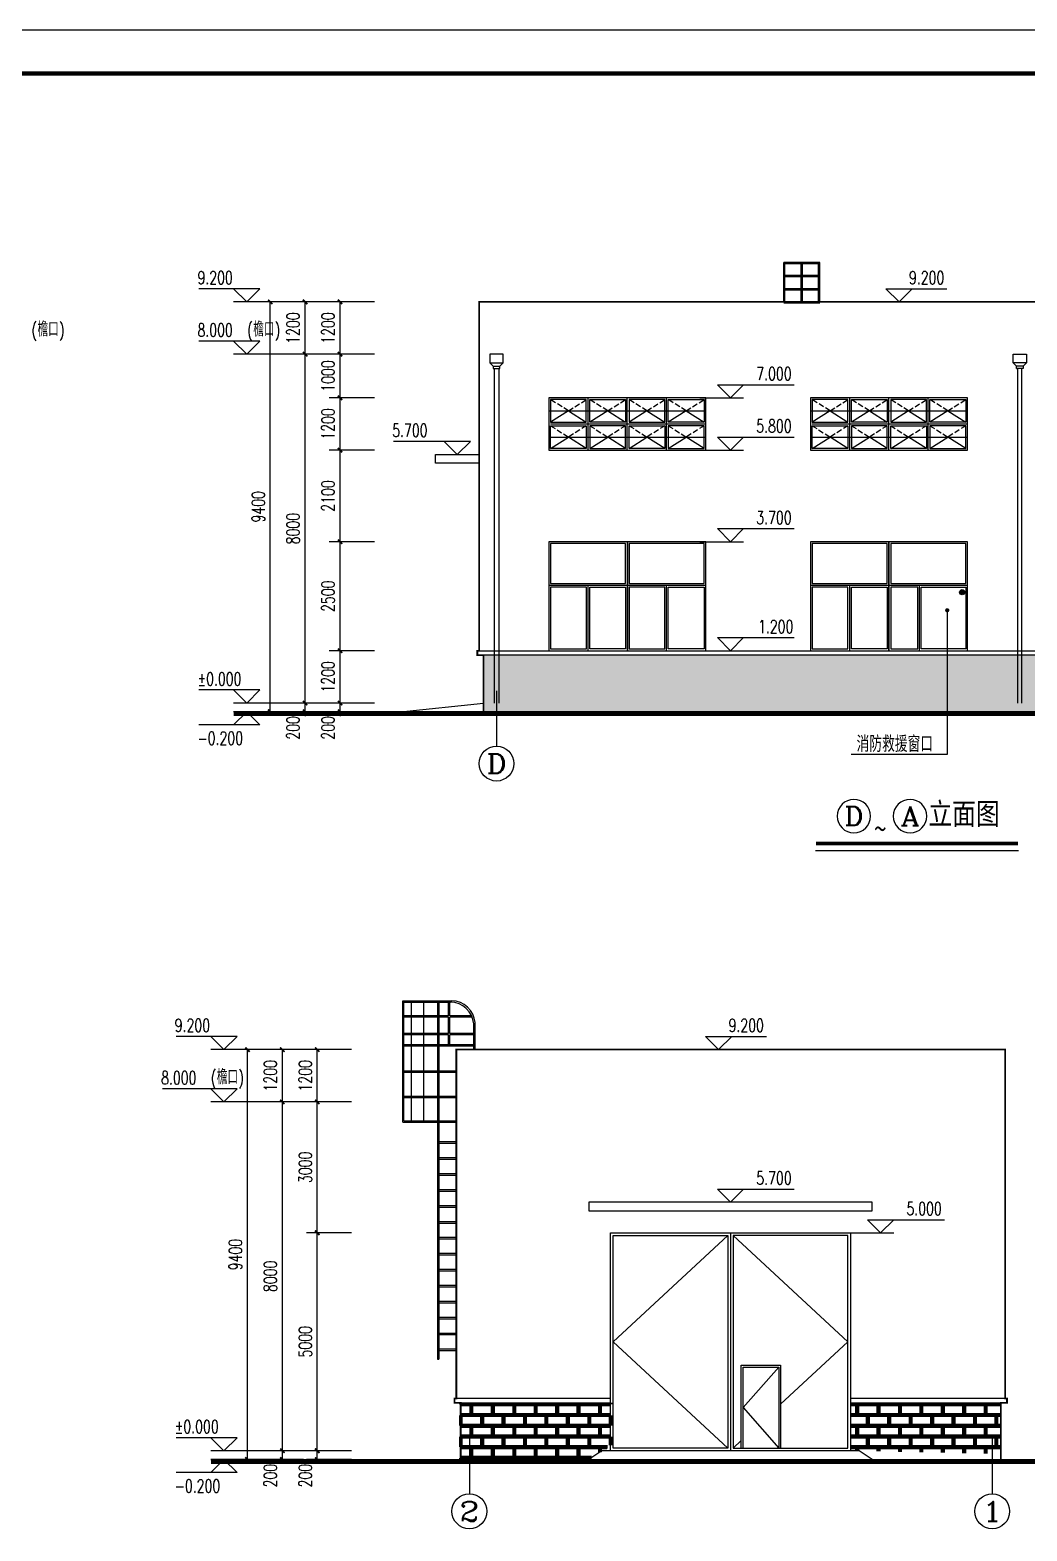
# Model space of a CAD drawing. Extents: x 4796190 to 4921527, y -485691 to -238224.
# Drawn here: x 4862067 to 4884929, y -460715 to -426291 of the extents above; entities that cross this region are included whole.
import ezdxf
from ezdxf.enums import TextEntityAlignment as Align

# ---------------------------------------------------------------- set-up
doc = ezdxf.new("R2010")
doc.units = 0
doc.header["$LTSCALE"] = 1000
doc.header["$MEASUREMENT"] = 0
doc.linetypes.add('DASH', pattern=[0.35, 0.25, -0.1])
doc.layers.get('0').update_dxf_attribs({"linetype": 'CONTINUOUS'})
doc.layers.get('Defpoints').update_dxf_attribs({"linetype": 'CONTINUOUS'})
doc.layers.add('_0', color=7, linetype='CONTINUOUS', lineweight=25)
for name, color, linetype in [('AXIS', 3, 'CONTINUOUS'), ('AXIS_TEXT', 7, 'CONTINUOUS'), ('DIM_ELEV', 3, 'CONTINUOUS'), ('DIM_LEAD', 3, 'CONTINUOUS'), ('E_STRM', 7, 'CONTINUOUS'), ('PUB_DIM', 3, 'CONTINUOUS'), ('PUB_HATCH', 8, 'CONTINUOUS'), ('PUB_TEXT', 7, 'CONTINUOUS'), ('PUB_TITLE', 4, 'CONTINUOUS'), ('WINDOW', 4, 'CONTINUOUS'), ('图名', 15, 'CONTINUOUS'), ('填充', 251, 'CONTINUOUS')]:
    doc.layers.add(name, color=color, linetype=linetype)
doc.styles.add('_HZTXT', font='txt.shx', dxfattribs={"width": 0.8, "bigfont": 'HZTXT.shx'})
doc.styles.add('_TCH_AXIS', font='COMPLEX', dxfattribs={"bigfont": 'GBCBIG'})
doc.styles.add('_TCH_DIM', font='SIMPLEX', dxfattribs={"bigfont": 'GBCBIG'})
doc.styles.add('_TCH_DIM_T3', font='SIMPLEX', dxfattribs={"width": 0.705882, "bigfont": 'GBCBIG'})
doc.styles.add('COMPLEX', font='COMPLEX')
doc.styles.add('宋体', font='', dxfattribs={"width": 0.7})
doc.styles.get('宋体').set_extended_font_data('SimSun')
doc.dimstyles.new('_TCH_ARCH&&100', dxfattribs={"dimtxt": 297.5, "dimasz": 100, "dimexe": 250, "dimexo": 300, "dimgap": 126.25, "dimtad": 1, "dimdec": 0, "dimzin": 0, "dimdsep": 46, "dimtxsty": '_TCH_DIM_T3', "dimblk": 'ARCHTICK', "dimcen": 0.09, "dimclrt": 7, "dimazin": 2, "dimtfac": 1, "dimtdec": 0, "dimtix": 1, "dimtmove": 2, "dimatfit": 3, "dimfxl": 0, "dimtolj": 1, "dimtzin": 0, "dimarcsym": 0})

# ---------------------------------------------------------------- blocks, each defined once
blk = doc.blocks.new('_ArchTick')
at = {"color": 0, "linetype": 'ByBlock', "const_width": 0.4}
blk.add_lwpolyline([(-0.5, -0.5), (0.5, 0.5)], dxfattribs=at)
blk = doc.blocks.new('*D146')
at = {"layer": 'Defpoints', "color": 0}
for p in [(4869175, -432526), (4870263, -432526), (4870263, -433726)]:
    blk.add_point(p, dxfattribs=at)
at = {"layer": 'PUB_DIM', "color": 0, "lineweight": -2}
for p, q in [((4869963, -432526), (4868925, -432526)), ((4869175, -433726), (4869175, -432526)), ((4869963, -433726), (4868925, -433726))]:
    blk.add_line(p, q, dxfattribs=at)
at = {"layer": 'PUB_DIM', "color": 0, "lineweight": -2, "xscale": 100, "yscale": 100, "zscale": 100}
for p, rotation in [((4869175, -432526), 90), ((4869175, -433726), 270)]:
    blk.add_blockref('_ArchTick', p, dxfattribs=dict(at, rotation=rotation))
at = {"layer": 'PUB_DIM', "color": 7, "insert": (4868900, -433126), "char_height": 297.5, "attachment_point": 5, "rotation": 90, "style": '_TCH_DIM_T3'}
blk.add_mtext('\\A1;1200', dxfattribs=at)
blk = doc.blocks.new('*D147')
at = {"layer": 'Defpoints', "color": 0}
for p in [(4869175, -433726), (4870263, -433726), (4870263, -434726)]:
    blk.add_point(p, dxfattribs=at)
at = {"layer": 'PUB_DIM', "color": 0, "lineweight": -2}
for p, q in [((4869963, -433726), (4868925, -433726)), ((4869175, -434726), (4869175, -433726)), ((4869963, -434726), (4868925, -434726))]:
    blk.add_line(p, q, dxfattribs=at)
at = {"layer": 'PUB_DIM', "color": 0, "lineweight": -2, "xscale": 100, "yscale": 100, "zscale": 100}
for p, rotation in [((4869175, -433726), 90), ((4869175, -434726), 270)]:
    blk.add_blockref('_ArchTick', p, dxfattribs=dict(at, rotation=rotation))
at = {"layer": 'PUB_DIM', "color": 7, "insert": (4868900, -434226), "char_height": 297.5, "attachment_point": 5, "rotation": 90, "style": '_TCH_DIM_T3'}
blk.add_mtext('\\A1;1000', dxfattribs=at)
blk = doc.blocks.new('*D148')
at = {"layer": 'Defpoints', "color": 0}
for p in [(4869175, -434726), (4870263, -434726), (4870263, -435927)]:
    blk.add_point(p, dxfattribs=at)
at = {"layer": 'PUB_DIM', "color": 0, "lineweight": -2}
for p, q in [((4869963, -434726), (4868925, -434726)), ((4869175, -435927), (4869175, -434726)), ((4869963, -435927), (4868925, -435927))]:
    blk.add_line(p, q, dxfattribs=at)
at = {"layer": 'PUB_DIM', "color": 0, "lineweight": -2, "xscale": 100, "yscale": 100, "zscale": 100}
for p, rotation in [((4869175, -434726), 90), ((4869175, -435927), 270)]:
    blk.add_blockref('_ArchTick', p, dxfattribs=dict(at, rotation=rotation))
at = {"layer": 'PUB_DIM', "color": 7, "insert": (4868900, -435326), "char_height": 297.5, "attachment_point": 5, "rotation": 90, "style": '_TCH_DIM_T3'}
blk.add_mtext('\\A1;1200', dxfattribs=at)
blk = doc.blocks.new('*D149')
at = {"layer": 'Defpoints', "color": 0}
for p in [(4869175, -435927), (4870263, -435927), (4870263, -438027)]:
    blk.add_point(p, dxfattribs=at)
at = {"layer": 'PUB_DIM', "color": 0, "lineweight": -2}
for p, q in [((4869963, -435927), (4868925, -435927)), ((4869175, -438027), (4869175, -435927)), ((4869963, -438027), (4868925, -438027))]:
    blk.add_line(p, q, dxfattribs=at)
at = {"layer": 'PUB_DIM', "color": 0, "lineweight": -2, "xscale": 100, "yscale": 100, "zscale": 100}
for p, rotation in [((4869175, -435927), 90), ((4869175, -438027), 270)]:
    blk.add_blockref('_ArchTick', p, dxfattribs=dict(at, rotation=rotation))
at = {"layer": 'PUB_DIM', "color": 7, "insert": (4868900, -436977), "char_height": 297.5, "attachment_point": 5, "rotation": 90, "style": '_TCH_DIM_T3'}
blk.add_mtext('\\A1;2100', dxfattribs=at)
blk = doc.blocks.new('*D150')
at = {"layer": 'Defpoints', "color": 0}
for p in [(4869175, -438027), (4870263, -438027), (4870263, -440526)]:
    blk.add_point(p, dxfattribs=at)
at = {"layer": 'PUB_DIM', "color": 0, "lineweight": -2}
for p, q in [((4869963, -438027), (4868925, -438027)), ((4869175, -440526), (4869175, -438027)), ((4869963, -440526), (4868925, -440526))]:
    blk.add_line(p, q, dxfattribs=at)
at = {"layer": 'PUB_DIM', "color": 0, "lineweight": -2, "xscale": 100, "yscale": 100, "zscale": 100}
for p, rotation in [((4869175, -438027), 90), ((4869175, -440526), 270)]:
    blk.add_blockref('_ArchTick', p, dxfattribs=dict(at, rotation=rotation))
at = {"layer": 'PUB_DIM', "color": 7, "insert": (4868900, -439276), "char_height": 297.5, "attachment_point": 5, "rotation": 90, "style": '_TCH_DIM_T3'}
blk.add_mtext('\\A1;2500', dxfattribs=at)
blk = doc.blocks.new('*D151')
at = {"layer": 'Defpoints', "color": 0}
for p in [(4869175, -440526), (4870263, -440526), (4870263, -441726)]:
    blk.add_point(p, dxfattribs=at)
at = {"layer": 'PUB_DIM', "color": 0, "lineweight": -2}
for p, q in [((4869963, -440526), (4868925, -440526)), ((4869175, -441726), (4869175, -440526)), ((4869963, -441726), (4868925, -441726))]:
    blk.add_line(p, q, dxfattribs=at)
at = {"layer": 'PUB_DIM', "color": 0, "lineweight": -2, "xscale": 100, "yscale": 100, "zscale": 100}
for p, rotation in [((4869175, -440526), 90), ((4869175, -441726), 270)]:
    blk.add_blockref('_ArchTick', p, dxfattribs=dict(at, rotation=rotation))
at = {"layer": 'PUB_DIM', "color": 7, "insert": (4868900, -441126), "char_height": 297.5, "attachment_point": 5, "rotation": 90, "style": '_TCH_DIM_T3'}
blk.add_mtext('\\A1;1200', dxfattribs=at)
blk = doc.blocks.new('*D152')
at = {"layer": 'Defpoints', "color": 0}
for p in [(4869175, -441726), (4870263, -441726), (4870263, -441926)]:
    blk.add_point(p, dxfattribs=at)
at = {"layer": 'PUB_DIM', "color": 0, "lineweight": -2}
for p, q in [((4869175, -441726), (4869175, -441626)), ((4869963, -441726), (4868925, -441726)), ((4869963, -441926), (4868925, -441926)), ((4869175, -441926), (4869175, -441726)), ((4869175, -441926), (4869175, -442026))]:
    blk.add_line(p, q, dxfattribs=at)
at = {"layer": 'PUB_DIM', "color": 0, "lineweight": -2, "xscale": 100, "yscale": 100, "zscale": 100}
for p, rotation in [((4869175, -441726), 270), ((4869175, -441926), 90)]:
    blk.add_blockref('_ArchTick', p, dxfattribs=dict(at, rotation=rotation))
at = {"layer": 'PUB_DIM', "color": 7, "insert": (4868900, -442296), "char_height": 297.5, "attachment_point": 5, "rotation": 90, "style": '_TCH_DIM_T3'}
blk.add_mtext('\\A1;200', dxfattribs=at)
blk = doc.blocks.new('*D153')
at = {"layer": 'Defpoints', "color": 0}
for p in [(4867575, -432526), (4869163, -432526), (4869163, -441926)]:
    blk.add_point(p, dxfattribs=at)
at = {"layer": 'PUB_DIM', "color": 0, "lineweight": -2}
for p, q in [((4868863, -432526), (4867325, -432526)), ((4867575, -441926), (4867575, -432526)), ((4868863, -441926), (4867325, -441926))]:
    blk.add_line(p, q, dxfattribs=at)
at = {"layer": 'PUB_DIM', "color": 0, "lineweight": -2, "xscale": 100, "yscale": 100, "zscale": 100}
for p, rotation in [((4867575, -432526), 90), ((4867575, -441926), 270)]:
    blk.add_blockref('_ArchTick', p, dxfattribs=dict(at, rotation=rotation))
at = {"layer": 'PUB_DIM', "color": 7, "insert": (4867300, -437226), "char_height": 297.5, "attachment_point": 5, "rotation": 90, "style": '_TCH_DIM_T3'}
blk.add_mtext('\\A1;9400', dxfattribs=at)
blk = doc.blocks.new('*D154')
at = {"layer": 'Defpoints', "color": 0}
for p in [(4868375, -432526), (4869163, -432526), (4869163, -433726)]:
    blk.add_point(p, dxfattribs=at)
at = {"layer": 'PUB_DIM', "color": 0, "lineweight": -2}
for p, q in [((4868863, -432526), (4868125, -432526)), ((4868375, -433726), (4868375, -432526)), ((4868863, -433726), (4868125, -433726))]:
    blk.add_line(p, q, dxfattribs=at)
at = {"layer": 'PUB_DIM', "color": 0, "lineweight": -2, "xscale": 100, "yscale": 100, "zscale": 100}
for p, rotation in [((4868375, -432526), 90), ((4868375, -433726), 270)]:
    blk.add_blockref('_ArchTick', p, dxfattribs=dict(at, rotation=rotation))
at = {"layer": 'PUB_DIM', "color": 7, "insert": (4868100, -433126), "char_height": 297.5, "attachment_point": 5, "rotation": 90, "style": '_TCH_DIM_T3'}
blk.add_mtext('\\A1;1200', dxfattribs=at)
blk = doc.blocks.new('*D155')
at = {"layer": 'Defpoints', "color": 0}
for p in [(4868375, -433726), (4869163, -433726), (4869163, -441726)]:
    blk.add_point(p, dxfattribs=at)
at = {"layer": 'PUB_DIM', "color": 0, "lineweight": -2}
for p, q in [((4868863, -433726), (4868125, -433726)), ((4868375, -441726), (4868375, -433726)), ((4868863, -441726), (4868125, -441726))]:
    blk.add_line(p, q, dxfattribs=at)
at = {"layer": 'PUB_DIM', "color": 0, "lineweight": -2, "xscale": 100, "yscale": 100, "zscale": 100}
for p, rotation in [((4868375, -433726), 90), ((4868375, -441726), 270)]:
    blk.add_blockref('_ArchTick', p, dxfattribs=dict(at, rotation=rotation))
at = {"layer": 'PUB_DIM', "color": 7, "insert": (4868100, -437726), "char_height": 297.5, "attachment_point": 5, "rotation": 90, "style": '_TCH_DIM_T3'}
blk.add_mtext('\\A1;8000', dxfattribs=at)
blk = doc.blocks.new('*D156')
at = {"layer": 'Defpoints', "color": 0}
for p in [(4868375, -441726), (4869163, -441726), (4869163, -441926)]:
    blk.add_point(p, dxfattribs=at)
at = {"layer": 'PUB_DIM', "color": 0, "lineweight": -2}
for p, q in [((4868375, -441726), (4868375, -441626)), ((4868863, -441726), (4868125, -441726)), ((4868863, -441926), (4868125, -441926)), ((4868375, -441926), (4868375, -441726)), ((4868375, -441926), (4868375, -442026))]:
    blk.add_line(p, q, dxfattribs=at)
at = {"layer": 'PUB_DIM', "color": 0, "lineweight": -2, "xscale": 100, "yscale": 100, "zscale": 100}
for p, rotation in [((4868375, -441726), 270), ((4868375, -441926), 90)]:
    blk.add_blockref('_ArchTick', p, dxfattribs=dict(at, rotation=rotation))
at = {"layer": 'PUB_DIM', "color": 7, "insert": (4868100, -442296), "char_height": 297.5, "attachment_point": 5, "rotation": 90, "style": '_TCH_DIM_T3'}
blk.add_mtext('\\A1;200', dxfattribs=at)
blk = doc.blocks.new('*D176')
at = {"layer": 'Defpoints', "color": 0}
for p in [(4868653, -449675), (4869741, -449675), (4869741, -450875)]:
    blk.add_point(p, dxfattribs=at)
at = {"layer": 'PUB_DIM', "color": 0, "lineweight": -2}
for p, q in [((4869441, -449675), (4868403, -449675)), ((4868653, -450875), (4868653, -449675)), ((4869441, -450875), (4868403, -450875))]:
    blk.add_line(p, q, dxfattribs=at)
at = {"layer": 'PUB_DIM', "color": 0, "lineweight": -2, "xscale": 100, "yscale": 100, "zscale": 100}
for p, rotation in [((4868653, -449675), 90), ((4868653, -450875), 270)]:
    blk.add_blockref('_ArchTick', p, dxfattribs=dict(at, rotation=rotation))
at = {"layer": 'PUB_DIM', "color": 7, "insert": (4868378, -450275), "char_height": 297.5, "attachment_point": 5, "rotation": 90, "style": '_TCH_DIM_T3'}
blk.add_mtext('\\A1;1200', dxfattribs=at)
blk = doc.blocks.new('*D177')
at = {"layer": 'Defpoints', "color": 0}
for p in [(4868653, -450875), (4869741, -450875), (4869741, -453875)]:
    blk.add_point(p, dxfattribs=at)
at = {"layer": 'PUB_DIM', "color": 0, "lineweight": -2}
for p, q in [((4869441, -450875), (4868403, -450875)), ((4868653, -453875), (4868653, -450875)), ((4869441, -453875), (4868403, -453875))]:
    blk.add_line(p, q, dxfattribs=at)
at = {"layer": 'PUB_DIM', "color": 0, "lineweight": -2, "xscale": 100, "yscale": 100, "zscale": 100}
for p, rotation in [((4868653, -450875), 90), ((4868653, -453875), 270)]:
    blk.add_blockref('_ArchTick', p, dxfattribs=dict(at, rotation=rotation))
at = {"layer": 'PUB_DIM', "color": 7, "insert": (4868378, -452375), "char_height": 297.5, "attachment_point": 5, "rotation": 90, "style": '_TCH_DIM_T3'}
blk.add_mtext('\\A1;3000', dxfattribs=at)
blk = doc.blocks.new('*D178')
at = {"layer": 'Defpoints', "color": 0}
for p in [(4868653, -453875), (4869741, -453875), (4869741, -458875)]:
    blk.add_point(p, dxfattribs=at)
at = {"layer": 'PUB_DIM', "color": 0, "lineweight": -2}
for p, q in [((4869441, -453875), (4868403, -453875)), ((4868653, -458875), (4868653, -453875)), ((4869441, -458875), (4868403, -458875))]:
    blk.add_line(p, q, dxfattribs=at)
at = {"layer": 'PUB_DIM', "color": 0, "lineweight": -2, "xscale": 100, "yscale": 100, "zscale": 100}
for p, rotation in [((4868653, -453875), 90), ((4868653, -458875), 270)]:
    blk.add_blockref('_ArchTick', p, dxfattribs=dict(at, rotation=rotation))
at = {"layer": 'PUB_DIM', "color": 7, "insert": (4868378, -456375), "char_height": 297.5, "attachment_point": 5, "rotation": 90, "style": '_TCH_DIM_T3'}
blk.add_mtext('\\A1;5000', dxfattribs=at)
blk = doc.blocks.new('*D179')
at = {"layer": 'Defpoints', "color": 0}
for p in [(4868653, -458875), (4869741, -458875), (4869741, -459075)]:
    blk.add_point(p, dxfattribs=at)
at = {"layer": 'PUB_DIM', "color": 0, "lineweight": -2}
for p, q in [((4868653, -458875), (4868653, -458775)), ((4869441, -458875), (4868403, -458875)), ((4869441, -459075), (4868403, -459075)), ((4868653, -459075), (4868653, -458875)), ((4868653, -459075), (4868653, -459175))]:
    blk.add_line(p, q, dxfattribs=at)
at = {"layer": 'PUB_DIM', "color": 0, "lineweight": -2, "xscale": 100, "yscale": 100, "zscale": 100}
for p, rotation in [((4868653, -458875), 270), ((4868653, -459075), 90)]:
    blk.add_blockref('_ArchTick', p, dxfattribs=dict(at, rotation=rotation))
at = {"layer": 'PUB_DIM', "color": 7, "insert": (4868378, -459445), "char_height": 297.5, "attachment_point": 5, "rotation": 90, "style": '_TCH_DIM_T3'}
blk.add_mtext('\\A1;200', dxfattribs=at)
blk = doc.blocks.new('*D180')
at = {"layer": 'Defpoints', "color": 0}
for p in [(4867053, -449675), (4868641, -449675), (4868641, -459075)]:
    blk.add_point(p, dxfattribs=at)
at = {"layer": 'PUB_DIM', "color": 0, "lineweight": -2}
for p, q in [((4868341, -449675), (4866803, -449675)), ((4867053, -459075), (4867053, -449675)), ((4868341, -459075), (4866803, -459075))]:
    blk.add_line(p, q, dxfattribs=at)
at = {"layer": 'PUB_DIM', "color": 0, "lineweight": -2, "xscale": 100, "yscale": 100, "zscale": 100}
for p, rotation in [((4867053, -449675), 90), ((4867053, -459075), 270)]:
    blk.add_blockref('_ArchTick', p, dxfattribs=dict(at, rotation=rotation))
at = {"layer": 'PUB_DIM', "color": 7, "insert": (4866778, -454375), "char_height": 297.5, "attachment_point": 5, "rotation": 90, "style": '_TCH_DIM_T3'}
blk.add_mtext('\\A1;9400', dxfattribs=at)
blk = doc.blocks.new('*D181')
at = {"layer": 'Defpoints', "color": 0}
for p in [(4867853, -449675), (4868641, -449675), (4868641, -450875)]:
    blk.add_point(p, dxfattribs=at)
at = {"layer": 'PUB_DIM', "color": 0, "lineweight": -2}
for p, q in [((4868341, -449675), (4867603, -449675)), ((4867853, -450875), (4867853, -449675)), ((4868341, -450875), (4867603, -450875))]:
    blk.add_line(p, q, dxfattribs=at)
at = {"layer": 'PUB_DIM', "color": 0, "lineweight": -2, "xscale": 100, "yscale": 100, "zscale": 100}
for p, rotation in [((4867853, -449675), 90), ((4867853, -450875), 270)]:
    blk.add_blockref('_ArchTick', p, dxfattribs=dict(at, rotation=rotation))
at = {"layer": 'PUB_DIM', "color": 7, "insert": (4867578, -450275), "char_height": 297.5, "attachment_point": 5, "rotation": 90, "style": '_TCH_DIM_T3'}
blk.add_mtext('\\A1;1200', dxfattribs=at)
blk = doc.blocks.new('*D182')
at = {"layer": 'Defpoints', "color": 0}
for p in [(4867853, -450875), (4868641, -450875), (4868641, -458875)]:
    blk.add_point(p, dxfattribs=at)
at = {"layer": 'PUB_DIM', "color": 0, "lineweight": -2}
for p, q in [((4868341, -450875), (4867603, -450875)), ((4867853, -458875), (4867853, -450875)), ((4868341, -458875), (4867603, -458875))]:
    blk.add_line(p, q, dxfattribs=at)
at = {"layer": 'PUB_DIM', "color": 0, "lineweight": -2, "xscale": 100, "yscale": 100, "zscale": 100}
for p, rotation in [((4867853, -450875), 90), ((4867853, -458875), 270)]:
    blk.add_blockref('_ArchTick', p, dxfattribs=dict(at, rotation=rotation))
at = {"layer": 'PUB_DIM', "color": 7, "insert": (4867578, -454875), "char_height": 297.5, "attachment_point": 5, "rotation": 90, "style": '_TCH_DIM_T3'}
blk.add_mtext('\\A1;8000', dxfattribs=at)
blk = doc.blocks.new('*D183')
at = {"layer": 'Defpoints', "color": 0}
for p in [(4867853, -458875), (4868641, -458875), (4868641, -459075)]:
    blk.add_point(p, dxfattribs=at)
at = {"layer": 'PUB_DIM', "color": 0, "lineweight": -2}
for p, q in [((4867853, -458875), (4867853, -458775)), ((4868341, -458875), (4867603, -458875)), ((4868341, -459075), (4867603, -459075)), ((4867853, -459075), (4867853, -458875)), ((4867853, -459075), (4867853, -459175))]:
    blk.add_line(p, q, dxfattribs=at)
at = {"layer": 'PUB_DIM', "color": 0, "lineweight": -2, "xscale": 100, "yscale": 100, "zscale": 100}
for p, rotation in [((4867853, -458875), 270), ((4867853, -459075), 90)]:
    blk.add_blockref('_ArchTick', p, dxfattribs=dict(at, rotation=rotation))
at = {"layer": 'PUB_DIM', "color": 7, "insert": (4867578, -459445), "char_height": 297.5, "attachment_point": 5, "rotation": 90, "style": '_TCH_DIM_T3'}
blk.add_mtext('\\A1;200', dxfattribs=at)
blk = doc.blocks.new('_RAINH')
blk.add_lwpolyline([(-150, 0), (-150, -200), (150, -200), (150, 0)], close=True)
for points in [[(-150, -200), (-75, -280), (75, -280), (150, -200)], [(-75, -280), (-75, -330), (75, -330), (75, -280)]]:
    blk.add_lwpolyline(points)
blk = doc.blocks.new('C-3015')
at = {"layer": 'PUB_HATCH'}
for p, q in [((736837, 126065), (733237, 126065)), ((733687, 126065), (733277, 125805)), ((733687, 126065), (734097, 125805)), ((734587, 126065), (734177, 125805)), ((734587, 126065), (734997, 125805)), ((735487, 126065), (735077, 125805)), ((735487, 126065), (735897, 125805)), ((736387, 126065), (735977, 125805)), ((736387, 126065), (736797, 125805)), ((736837, 125465), (733237, 125465)), ((733277, 125205), (733687, 125465)), ((734097, 125205), (733687, 125465)), ((734177, 125205), (734587, 125465)), ((734997, 125205), (734587, 125465)), ((735077, 125205), (735487, 125465)), ((735897, 125205), (735487, 125465)), ((735977, 125205), (736387, 125465)), ((736797, 125205), (736387, 125465))]:
    blk.add_line(p, q, dxfattribs=at)
at = {"layer": 'PUB_HATCH', "linetype": 'DASH', "ltscale": 0.5}
for p, q in [((733687, 126065), (733277, 126325)), ((733687, 126065), (734097, 126325)), ((734587, 126065), (734177, 126325)), ((734587, 126065), (734997, 126325)), ((735487, 126065), (735077, 126325)), ((735487, 126065), (735897, 126325)), ((736387, 126065), (735977, 126325)), ((736387, 126065), (736797, 126325)), ((733277, 125725), (733687, 125465)), ((734097, 125725), (733687, 125465)), ((734177, 125725), (734587, 125465)), ((734997, 125725), (734587, 125465)), ((735077, 125725), (735487, 125465)), ((735897, 125725), (735487, 125465)), ((735977, 125725), (736387, 125465)), ((736797, 125725), (736387, 125465))]:
    blk.add_line(p, q, dxfattribs=at)
at = {"layer": 'WINDOW', "color": 160}
for p, q in [((734137, 125165), (734137, 126365)), ((735037, 125165), (735037, 126365)), ((735937, 125165), (735937, 126365)), ((736797, 125765), (733237, 125765))]:
    blk.add_line(p, q, dxfattribs=at)
for points in [[(733237, 126365), (736837, 126365), (736837, 125165), (733237, 125165)], [(734097, 126325), (733277, 126325), (733277, 125805), (734097, 125805)], [(734177, 126325), (734997, 126325), (734997, 125805), (734177, 125805)], [(735897, 126325), (735077, 126325), (735077, 125805), (735897, 125805)], [(735977, 126325), (736797, 126325), (736797, 125805), (735977, 125805)], [(734097, 125205), (733277, 125205), (733277, 125725), (734097, 125725)], [(734177, 125205), (734997, 125205), (734997, 125725), (734177, 125725)], [(735897, 125205), (735077, 125205), (735077, 125725), (735897, 125725)], [(735977, 125205), (736797, 125205), (736797, 125725), (735977, 125725)]]:
    blk.add_lwpolyline(points, close=True, dxfattribs=at)
blk = doc.blocks.new('_AXISO')
blk.add_circle((0, 0), 0.5)
at = {"layer": 'AXIS_TEXT', "style": 'COMPLEX', "width": 1.041667}
blk.add_attdef('A', text='', height=0.56, dxfattribs=at).set_placement((-0.25, -0.28), (0.25, -0.28), align=Align.FIT)

msp = doc.modelspace()

# ---------------------------------------------------------------- hatches: boundary and pattern name
at = {"layer": '_0'}
msp.add_hatch(color=0, dxfattribs=at).paths.add_polyline_path([(4883394, -439185.2, -1), (4883494, -439185.2, -1)])
at = {"layer": '填充', "linetype": 'ByBlock', "lineweight": 100}
h = msp.add_hatch(dxfattribs=at)
h.set_pattern_fill('AR-B816C', color=256, scale=200)
h.set_pattern_definition([(0, (-6349312.8, 301693.9), (245.692378, 245.692378), [479.867928, -11.51682]), (0, (-6349558.5, 301705.42), (245.692378, 245.692378), [479.867928, -11.51682]), (90, (-6349312.8, 301693.9), (-245.692378, 245.692378), [-257.20918, 234.175548]), (90, (-6349324.33, 301693.9), (-245.692378, 245.692378), [-257.20918, 234.175548])])
h.paths.add_polyline_path([(4891064.2, -441926.4), (4891064.2, -440626.4), (4872464.2, -440626.4), (4872464.2, -441926.4)])
h = msp.add_hatch(dxfattribs=at)
h.set_pattern_fill('AR-B816C', color=256, scale=200)
h.set_pattern_definition([(0, (-6429164.25, 216363.27), (245.692378, 245.692378), [479.867928, -11.51682]), (0, (-6429409.94, 216374.78), (245.692378, 245.692378), [479.867928, -11.51682]), (90, (-6429164.25, 216363.27), (-245.692378, 245.692378), [-257.20918, 234.175548]), (90, (-6429175.76, 216363.27), (-245.692378, 245.692378), [-257.20918, 234.175548])])
h.paths.add_polyline_path([(4871942, -457775.1), (4871942, -459075.1), (4874880.8, -459075.1), (4875380.8, -458741.7), (4875380.8, -457775.1)])
h.paths.add_polyline_path([(4880880.8, -457775.1), (4880880.8, -458875.1), (4881080.8, -458875.1), (4884330.6, -458947.5), (4884330.6, -457775.1)])

# ---------------------------------------------------------------- linework, layer by layer
at = {"color": 8}
for p, q in [((4879349.2, -432523.9), (4879349.2, -431623.9)), ((4880179.2, -431623.9), (4879349.2, -431623.9)), ((4880179.2, -431653.9), (4879349.2, -431653.9)), ((4879379.2, -431923.9), (4879379.2, -431653.9)), ((4879749.2, -431923.9), (4879749.2, -431653.9)), ((4879779.2, -431923.9), (4879779.2, -431653.9)), ((4880149.2, -431923.9), (4880149.2, -431653.9)), ((4880179.2, -432523.9), (4880179.2, -431623.9)), ((4880179.2, -431923.9), (4879349.2, -431923.9)), ((4880179.2, -431953.9), (4879349.2, -431953.9)), ((4879379.2, -432223.9), (4879379.2, -431953.9)), ((4879749.2, -432223.9), (4879749.2, -431953.9)), ((4879779.2, -432223.9), (4879779.2, -431953.9)), ((4880149.2, -432223.9), (4880149.2, -431953.9)), ((4880179.2, -432223.9), (4879349.2, -432223.9)), ((4880179.2, -432253.9), (4879349.2, -432253.9)), ((4879379.2, -432523.9), (4879379.2, -432253.9)), ((4879749.2, -432523.9), (4879749.2, -432253.9)), ((4879779.2, -432523.9), (4879779.2, -432253.9)), ((4880149.2, -432523.9), (4880149.2, -432253.9)), ((4880179.2, -432523.9), (4879349.2, -432523.9)), ((4880179.2, -432553.9), (4879349.2, -432553.9)), ((4870612.1, -448554.8), (4871736.2, -448554.8)), ((4870612.1, -451339), (4870612.1, -448554.8)), ((4870642.1, -451309), (4870642.1, -448554.8)), ((4870642.1, -448584.8), (4871706.2, -448584.8)), ((4870812.5, -451309), (4870812.5, -448554.8)), ((4871093.8, -451309), (4871093.8, -448554.8)), ((4871412.1, -448584.8), (4871412.1, -456775.1)), ((4871442.1, -448584.8), (4871442.1, -456775.1)), ((4871663.1, -448903.5), (4871663.1, -448584.8)), ((4871693.1, -448903.5), (4871693.1, -448584.8)), ((4871412.1, -448903.5), (4870642.1, -448903.5)), ((4871412.1, -448933.5), (4870642.1, -448933.5)), ((4871663.1, -448903.5), (4871442.1, -448903.5)), ((4871663.1, -448933.5), (4871442.1, -448933.5)), ((4871663.1, -449307.8), (4871663.1, -448933.5)), ((4872194.8, -448903.5), (4871693.1, -448903.5)), ((4872207.4, -448933.5), (4871693.1, -448933.5)), ((4871693.1, -449307.8), (4871693.1, -448933.5)), ((4872242.1, -449672.6), (4872242.1, -449084.8)), ((4872272.1, -449672.6), (4872272.1, -449054.8)), ((4871412.1, -449307.8), (4870642.1, -449307.8)), ((4871412.1, -449337.8), (4870642.1, -449337.8)), ((4870642.1, -449554.8), (4871412.1, -449554.8)), ((4871663.1, -449307.8), (4871442.1, -449307.8)), ((4871663.1, -449337.8), (4871442.1, -449337.8)), ((4871442.1, -449554.8), (4872242.1, -449554.8)), ((4871663.1, -449554.8), (4871663.1, -449337.8)), ((4872242.1, -449307.8), (4871693.1, -449307.8)), ((4872242.1, -449337.8), (4871693.1, -449337.8)), ((4871693.1, -449554.8), (4871693.1, -449337.8)), ((4870642.1, -449584.8), (4871412.1, -449584.8)), ((4871442.1, -449584.8), (4872242.1, -449584.8)), ((4870642.1, -450160.8), (4871412.1, -450160.8)), ((4870642.1, -450190.8), (4871412.1, -450190.8)), ((4871442.1, -450160.8), (4871842, -450160.8)), ((4871442.1, -450190.8), (4871842, -450190.8)), ((4870642.1, -450744.7), (4871412.1, -450744.7)), ((4870642.1, -450774.7), (4871412.1, -450774.7)), ((4871442.1, -450744.7), (4871842, -450744.7)), ((4871442.1, -450774.7), (4871842, -450774.7)), ((4870612.1, -451339), (4871842, -451339)), ((4870642.1, -451309), (4871842, -451309)), ((4871842, -451792.9), (4871442.1, -451792.9)), ((4871442.1, -451822.9), (4871842, -451822.9)), ((4871842, -452158.7), (4871442.1, -452158.7)), ((4871442.1, -452188.7), (4871842, -452188.7)), ((4871842, -452524.5), (4871442.1, -452524.5)), ((4871442.1, -452554.5), (4871842, -452554.5)), ((4871842, -452890.3), (4871442.1, -452890.3)), ((4871442.1, -452920.3), (4871842, -452920.3)), ((4871842, -453256), (4871442.1, -453256)), ((4871442.1, -453286), (4871842, -453286)), ((4871842, -453621.8), (4871442.1, -453621.8)), ((4871442.1, -453651.8), (4871842, -453651.8)), ((4871842, -453987.6), (4871442.1, -453987.6)), ((4871442.1, -454017.6), (4871842, -454017.6)), ((4871842, -454353.4), (4871442.1, -454353.4)), ((4871442.1, -454383.4), (4871842, -454383.4)), ((4871842, -454719.2), (4871442.1, -454719.2)), ((4871442.1, -454749.2), (4871842, -454749.2)), ((4871842, -455084.9), (4871442.1, -455084.9)), ((4871442.1, -455114.9), (4871842, -455114.9)), ((4871842, -455450.7), (4871442.1, -455450.7)), ((4871442.1, -455480.7), (4871842, -455480.7)), ((4871842, -455816.5), (4871442.1, -455816.5)), ((4871442.1, -455846.5), (4871842, -455846.5)), ((4871842, -456182.3), (4871442.1, -456182.3)), ((4871442.1, -456212.3), (4871842, -456212.3)), ((4871412.1, -456775.1), (4871442.1, -456775.1)), ((4871842, -456548.1), (4871442.1, -456548.1)), ((4871442.1, -456578.1), (4871842, -456578.1))]:
    msp.add_line(p, q, dxfattribs=at)
for p, q in [((4872714.2, -441726.4), (4872714.2, -434053.9)), ((4872839.2, -434053.9), (4872814.2, -434053.9)), ((4872814.2, -434053.9), (4872814.2, -441726.4)), ((4884689.2, -434053.9), (4884714.2, -434053.9)), ((4884714.2, -434053.9), (4884714.2, -441726.4)), ((4884814.2, -441726.4), (4884814.2, -434053.9))]:
    msp.add_line(p, q)
msp.add_lwpolyline([(4872364.2, -436226.4), (4871364.2, -436226.4), (4871364.2, -436026.4), (4872364.2, -436026.4)])
msp.add_lwpolyline([(4881380.8, -453175.1), (4874880.5, -453175.1), (4874880.5, -453375.1), (4881380.8, -453375.1)], close=True)
at = {"color": 0}
msp.add_lwpolyline([(4881380.8, -459075.1), (4881080.8, -458875.1), (4875180.8, -458875.1), (4874880.8, -459075.1)], dxfattribs=at)
at = {"color": 8}
for centre in [(4871699.1, -449129.6), (4871729.1, -449099.6)]:
    msp.add_arc(centre, 544.8, 4.7132, 89.26058, dxfattribs=at)
at = {"layer": '_0', "color": 0}
for p, q in [((4872364.2, -440526.4), (4891164.2, -440526.4)), ((4891064.2, -440626.4), (4872464.2, -440626.4)), ((4896792.2, -441926.4), (4866736.2, -441926.4)), ((4870564.2, -441926.4), (4872464.2, -441726.4)), ((4875380.8, -457675.1), (4871842, -457675.1)), ((4871942, -457775.1), (4875380.8, -457775.1)), ((4884430.6, -457675.1), (4880880.8, -457675.1)), ((4880880.8, -457775.1), (4884330.6, -457775.1)), ((4866214, -459075.1), (4890058.7, -459075.1))]:
    msp.add_line(p, q, dxfattribs=at)
for points, const_width in [([(4891064.2, -441926.4), (4891064.2, -440626.4), (4891204.2, -440626.4), (4891204.2, -440526.4), (4891164.2, -440526.4), (4891164.2, -432523.9), (4872364.2, -432523.9), (4872364.2, -440526.4), (4872324.2, -440526.4), (4872324.2, -440626.4), (4872464.2, -440626.4), (4872464.2, -441926.4)], 40), ([(4896792.2, -441976.4), (4866736.2, -441976.4)], 100), ([(4871942, -459075.1), (4871942, -457775.1), (4871802, -457775.1), (4871802, -457675.1), (4871842, -457675.1), (4871842, -449672.6), (4884430.6, -449672.6), (4884430.6, -457675.1), (4884470.6, -457675.1), (4884470.6, -457775.1), (4884330.6, -457775.1), (4884330.6, -459075.1)], 40), ([(4866214, -459125.1), (4890058.7, -459125.1)], 100)]:
    msp.add_lwpolyline(points, dxfattribs=dict(at, const_width=const_width))
for radius in [60, 50]:
    msp.add_circle((4883444, -439185.2), radius, dxfattribs=at)
at = {"layer": 'AXIS'}
for p, q in [((4883100.1, -439599.1), (4883100.1, -442908.1)), ((4883100.1, -442908.1), (4880895.6, -442908.1))]:
    msp.add_line(p, q, dxfattribs=at)
at = {"layer": 'AXIS', "color": 0}
for p, q in [((4872764.2, -441446.9), (4872764.2, -442715)), ((4872142, -458595.5), (4872142, -459863.7)), ((4884131.2, -458595.5), (4884131.2, -459863.7))]:
    msp.add_line(p, q, dxfattribs=at)
for centre in [(4872764.2, -443115), (4872142, -460263.7), (4884131.2, -460263.7)]:
    msp.add_circle(centre, 400, dxfattribs=at)
at = {"layer": 'DIM_ELEV'}
for p, q in [((4867336.2, -432223.9), (4865937.3, -432223.9)), ((4867036.2, -432523.9), (4866736.2, -432223.9)), ((4867036.2, -432523.9), (4867336.2, -432223.9)), ((4881994.1, -432523.9), (4881694.1, -432223.9)), ((4881694.1, -432223.9), (4883093, -432223.9)), ((4881994.1, -432523.9), (4882294.1, -432223.9)), ((4867736.2, -432523.9), (4866736.2, -432523.9)), ((4881294.1, -432523.9), (4882294.1, -432523.9)), ((4867336.2, -433426.4), (4865937.3, -433426.4)), ((4867036.2, -433726.4), (4866736.2, -433426.4)), ((4867736.2, -433726.4), (4866736.2, -433726.4)), ((4867036.2, -433726.4), (4867336.2, -433426.4)), ((4878129.7, -434726.4), (4877829.7, -434426.4)), ((4877829.7, -434426.4), (4879591.5, -434426.4)), ((4878129.7, -434726.4), (4878429.7, -434426.4)), ((4877429.7, -434726.4), (4878429.7, -434726.4)), ((4872164.2, -435726.4), (4870402.3, -435726.4)), ((4871864.2, -436026.4), (4871564.2, -435726.4)), ((4871864.2, -436026.4), (4872164.2, -435726.4)), ((4878129.7, -435926.4), (4877829.7, -435626.4)), ((4877829.7, -435626.4), (4879591.5, -435626.4)), ((4878129.7, -435926.4), (4878429.7, -435626.4)), ((4877429.7, -435926.4), (4878429.7, -435926.4)), ((4878129.7, -438026.4), (4877829.7, -437726.4)), ((4877829.7, -437726.4), (4879591.5, -437726.4)), ((4878129.7, -438026.4), (4878429.7, -437726.4)), ((4877429.7, -438026.4), (4878429.7, -438026.4)), ((4878129.7, -440526.4), (4877829.7, -440226.4)), ((4877829.7, -440226.4), (4879591.5, -440226.4)), ((4878129.7, -440526.4), (4878429.7, -440226.4)), ((4877429.7, -440526.4), (4878429.7, -440526.4)), ((4867336.2, -441426.4), (4865937.3, -441426.4)), ((4867036.2, -441726.4), (4866736.2, -441426.4)), ((4867036.2, -441726.4), (4867336.2, -441426.4)), ((4868164.8, -441726.4), (4866736.2, -441726.4)), ((4867036.2, -441926.4), (4866736.2, -442226.4)), ((4867736.2, -441926.4), (4866736.2, -441926.4)), ((4867036.2, -441926.4), (4867336.2, -442226.4)), ((4867336.2, -442226.4), (4865937.3, -442226.4)), ((4866814, -449372.6), (4865415.1, -449372.6)), ((4866514, -449672.6), (4866214, -449372.6)), ((4866514, -449672.6), (4866814, -449372.6)), ((4877856.8, -449672.6), (4877556.8, -449372.6)), ((4877556.8, -449372.6), (4878955.7, -449372.6)), ((4877856.8, -449672.6), (4878156.8, -449372.6)), ((4867214, -449672.6), (4866214, -449672.6)), ((4877156.8, -449672.6), (4878156.8, -449672.6)), ((4866814, -450575.1), (4865103.2, -450575.1)), ((4866514, -450875.1), (4866214, -450575.1)), ((4866514, -450875.1), (4866814, -450575.1)), ((4867214, -450875.1), (4866214, -450875.1)), ((4878131, -453175.1), (4877831, -452875.1)), ((4877831, -452875.1), (4879592.8, -452875.1)), ((4878131, -453175.1), (4878431, -452875.1)), ((4881572.9, -453875.1), (4881272.9, -453575.1)), ((4881272.9, -453575.1), (4883034.8, -453575.1)), ((4881572.9, -453875.1), (4881872.9, -453575.1)), ((4880872.9, -453875.1), (4881872.9, -453875.1)), ((4866814, -458575.1), (4865415.1, -458575.1)), ((4866514, -458875.1), (4866214, -458575.1)), ((4866514, -458875.1), (4866814, -458575.1)), ((4867642.7, -458875.1), (4866214, -458875.1)), ((4866514, -459075.1), (4866214, -459375.1)), ((4867214, -459075.1), (4866214, -459075.1)), ((4866514, -459075.1), (4866814, -459375.1)), ((4866814, -459375.1), (4865415.1, -459375.1))]:
    msp.add_line(p, q, dxfattribs=at)
at = {"layer": 'DIM_LEAD', "const_width": 48}
msp.add_lwpolyline([(4883100.1, -439623.1, -1), (4883100.1, -439575.1, -1)], format="xyb", close=True, dxfattribs=at)
at = {"layer": 'E_STRM'}
for p, q in [((4872814.2, -434053.9), (4872814.2, -441726.4)), ((4884714.2, -434053.9), (4884714.2, -441726.4))]:
    msp.add_line(p, q, dxfattribs=at)
at = {"layer": 'PUB_DIM'}
for p, q in [((4869662.7, -432525.9), (4866736.2, -432525.9)), ((4869662.7, -433726.4), (4866736.2, -433726.4)), ((4869662.7, -441726.4), (4866736.2, -441726.4)), ((4869140.5, -449674.6), (4866214, -449674.6)), ((4869140.5, -450875.1), (4866214, -450875.1)), ((4869140.5, -458875.1), (4866214, -458875.1))]:
    msp.add_line(p, q, dxfattribs=at)
at = {"layer": 'PUB_TITLE', "color": 4}
msp.add_lwpolyline([(4821277.2, -485690.7), (4905377.2, -485690.7), (4905377.2, -426290.7), (4821277.2, -426290.7)], close=True, dxfattribs=at)
at = {"layer": 'PUB_TITLE', "color": 4, "const_width": 100}
msp.add_lwpolyline([(4823777.2, -484690.7), (4904377.2, -484690.7), (4904377.2, -427290.7), (4823777.2, -427290.7)], close=True, dxfattribs=at)
at = {"layer": 'WINDOW', "color": 160}
for p, q in [((4873964.2, -439026.4), (4875764.2, -439026.4)), ((4874864.2, -440526.4), (4874864.2, -439026.4)), ((4875764.2, -439026.4), (4877564.2, -439026.4)), ((4876664.2, -440526.4), (4876664.2, -439026.4)), ((4879964.2, -439026.4), (4881764.2, -439026.4)), ((4880864.2, -440526.4), (4880864.2, -439026.4)), ((4881764.2, -439026.4), (4883564.2, -439026.4)), ((4882464.2, -440526.4), (4882464.2, -439026.4))]:
    msp.add_line(p, q, dxfattribs=at)
at = {"layer": 'WINDOW'}
for p, q in [((4875380.8, -458875.1), (4875380.8, -453875.1)), ((4875380.8, -453875.1), (4880880.8, -453875.1)), ((4878130.8, -453875.1), (4878130.8, -458875.1)), ((4880880.8, -453875.1), (4880880.8, -458875.1))]:
    msp.add_line(p, q, dxfattribs=at)
at = {"layer": 'WINDOW', "color": 160}
for points in [[(4875764.2, -438026.4), (4873964.2, -438026.4), (4873964.2, -440526.4), (4875764.2, -440526.4)], [(4875724.2, -438066.4), (4874004.2, -438066.4), (4874004.2, -438986.4), (4875724.2, -438986.4)], [(4877564.2, -438026.4), (4875764.2, -438026.4), (4875764.2, -440526.4), (4877564.2, -440526.4)], [(4877524.2, -438066.4), (4875804.2, -438066.4), (4875804.2, -438986.4), (4877524.2, -438986.4)], [(4881764.2, -438026.4), (4879964.2, -438026.4), (4879964.2, -440526.4), (4881764.2, -440526.4)], [(4881724.2, -438066.4), (4880004.2, -438066.4), (4880004.2, -438986.4), (4881724.2, -438986.4)], [(4883564.2, -438026.4), (4881764.2, -438026.4), (4881764.2, -440526.4), (4883564.2, -440526.4)], [(4883524.2, -438066.4), (4881804.2, -438066.4), (4881804.2, -438986.4), (4883524.2, -438986.4)], [(4874824.2, -439066.4), (4874004.2, -439066.4), (4874004.2, -440486.4), (4874824.2, -440486.4)], [(4874904.2, -439066.4), (4875724.2, -439066.4), (4875724.2, -440486.4), (4874904.2, -440486.4)], [(4876624.2, -439066.4), (4875804.2, -439066.4), (4875804.2, -440486.4), (4876624.2, -440486.4)], [(4876704.2, -439066.4), (4877524.2, -439066.4), (4877524.2, -440486.4), (4876704.2, -440486.4)], [(4880824.2, -439066.4), (4880004.2, -439066.4), (4880004.2, -440486.4), (4880824.2, -440486.4)], [(4880904.2, -439066.4), (4881724.2, -439066.4), (4881724.2, -440486.4), (4880904.2, -440486.4)], [(4882424.2, -439066.4), (4881804.2, -439066.4), (4881804.2, -440486.4), (4882424.2, -440486.4)], [(4882504.2, -439066.4), (4883524.2, -439066.4), (4883524.2, -440486.4), (4882504.2, -440486.4)]]:
    msp.add_lwpolyline(points, close=True, dxfattribs=at)
at = {"layer": 'WINDOW'}
for points in [[(4875440.8, -453935.1), (4878070.8, -453935.1), (4878070.8, -458815.1), (4875440.8, -458815.1)], [(4880820.8, -453935.1), (4878190.8, -453935.1), (4878190.8, -458815.1), (4880820.8, -458815.1)]]:
    msp.add_lwpolyline(points, close=True, dxfattribs=at)
for points in [[(4878070.8, -453935.1), (4875440.8, -456375.1), (4878070.8, -458815.1)], [(4878190.8, -453935.1), (4880820.8, -456375.1), (4879276.6, -457807.7)], [(4878376.6, -458815.1), (4878376.6, -456915.1), (4879276.6, -456915.1), (4879276.6, -458815.1)], [(4878416.6, -458815.1), (4878416.6, -456955.1), (4879236.6, -456955.1), (4879236.6, -458815.1)], [(4879236.6, -456955.1), (4878416.6, -457885.1), (4879236.6, -458815.1)], [(4878376.6, -458642.7), (4878190.8, -458815.1)]]:
    msp.add_lwpolyline(points, dxfattribs=at)
at = {"layer": '图名'}
msp.add_line((4880076.4, -445106.5), (4884733.1, -445106.5), dxfattribs=at)
at = {"layer": '图名', "const_width": 84}
msp.add_lwpolyline([(4880088.2, -444946.8), (4884721.3, -444946.8)], dxfattribs=at)

# ---------------------------------------------------------------- block references
at = {"xscale": -1}
for p in [(5610800.8, -561091.1), (5616800.8, -561091.1)]:
    msp.add_blockref('C-3015', p, dxfattribs=at)
at = {"layer": 'AXIS'}
ref = msp.add_blockref('_AXISO', (4880959.5, -444319.7), dxfattribs=dict(at, xscale=-768, yscale=768, zscale=768))
ref.add_attrib('A', 'D', dxfattribs={"layer": 'AXIS_TEXT', "height": 434.4, "style": '_TCH_AXIS', "width": 1.235294}).set_placement((4880742.2, -444536.9), (4881176.7, -444536.9), align=Align.FIT)
ref = msp.add_blockref('_AXISO', (4882247.7, -444319.7), dxfattribs=dict(at, xscale=-768, yscale=768, zscale=768))
ref.add_attrib('A', 'A', dxfattribs={"layer": 'AXIS_TEXT', "height": 434.4, "style": '_TCH_AXIS', "width": 1.166667}).set_placement((4882030.5, -444536.9), (4882464.9, -444536.9), align=Align.FIT)
at = {"layer": 'E_STRM'}
msp.add_blockref('_RAINH', (4872764.2, -433723.9), dxfattribs=at)
at = {"layer": 'E_STRM', "xscale": -1}
msp.add_blockref('_RAINH', (4884764.2, -433723.9), dxfattribs=at)

# ---------------------------------------------------------------- texts
at = {"layer": 'AXIS_TEXT', "color": 0, "style": '_TCH_AXIS'}
for s, width, p, p2 in [('D', 1.235294, (4872537.9, -443341.3), (4872990.5, -443341.3)), ('2', 1.5, (4871915.8, -460489.9), (4872368.3, -460489.9)), ('1', 2.333333, (4883905, -460489.9), (4884357.5, -460489.9))]:
    msp.add_text(s, height=452.5, dxfattribs=dict(at, width=width)).set_placement(p, p2, align=Align.FIT)
at = {"layer": 'PUB_DIM', "style": '_HZTXT', "width": 0.8}
msp.add_text('消防救援窗口', height=365.69, dxfattribs=at).set_placement((4881019.7, -442847.9, 3517.8))
at = {"layer": 'PUB_TEXT', "style": '_TCH_DIM', "width": 0.705882}
for s, p in [('9.200', (4865907.3, -432118.9)), ('9.200', (4882223, -432118.9)), ('(', (4862098.6, -433321.4)), (')', (4862730.1, -433321.4)), ('8.000', (4865907.3, -433321.4)), ('(', (4867045.3, -433321.4)), (')', (4867676.7, -433321.4)), ('7.000', (4878721.5, -434321.4)), ('5.700', (4870372.3, -435621.4)), ('5.800', (4878721.5, -435521.4)), ('3.700', (4878721.5, -437621.4)), ('1.200', (4878761.5, -440121.4)), ('%%P0.000', (4865907.3, -441321.4)), ('-0.200', (4865907.3, -442681.4)), ('9.200', (4865385.1, -449267.6)), ('9.200', (4878085.7, -449267.6)), ('8.000', (4865073.2, -450470.1)), ('(', (4866211.2, -450470.1)), (')', (4866842.7, -450470.1)), ('5.700', (4878722.8, -452770.1)), ('5.000', (4882164.8, -453470.1)), ('%%P0.000', (4865385.1, -458470.1)), ('-0.200', (4865385.1, -459830.1))]:
    msp.add_text(s, height=297.5, dxfattribs=at).set_placement(p)
at = {"layer": 'PUB_TEXT', "style": '_TCH_DIM'}
for p in [(4862238.6, -433321.4), (4867185.3, -433321.4), (4866351.2, -450470.1)]:
    msp.add_text('檐口', height=337.59, dxfattribs=at).set_placement(p)
at = {"layer": '图名', "style": '宋体', "width": 0.8}
for s, p in [('立面图', (4882666, -444513.8)), ('~', (4881427.9, -444861.1))]:
    msp.add_text(s, height=500, dxfattribs=at).set_placement(p)

# ---------------------------------------------------------------- dimensions: what is measured, and where the dimension line sits
at = {"layer": 'PUB_DIM'}
for p1, p2, distance, picture, middle in [((4869162.6846, -441926.4222), (4869162.6846, -432525.9284), 1587.7287, '*D153', (4867299.956, -437226.1753)), ((4869162.6846, -433726.4222), (4869162.6846, -432525.9284), 787.7287, '*D154', (4868099.956, -433126.1753)), ((4870262.6846, -433726.4222), (4870262.6846, -432525.9284), 1087.7287, '*D146', (4868899.956, -433126.1753)), ((4869162.7, -441726.4), (4869162.7, -433726.4), 787.7, '*D155', (4868100, -437726.4)), ((4870262.7, -434726.4), (4870262.7, -433726.4), 1087.7, '*D147', (4868900, -434226.4)), ((4870262.7, -435926.5), (4870262.7, -434726.4), 1087.7, '*D148', (4868900, -435326.5)), ((4870262.7, -438026.5), (4870262.7, -435926.5), 1087.7, '*D149', (4868900, -436976.5)), ((4870262.7, -440526.4), (4870262.7, -438026.5), 1087.7, '*D150', (4868900, -439276.5)), ((4870262.7, -441726.4), (4870262.7, -440526.4), 1087.7, '*D151', (4868900, -441126.4)), ((4868640.5251, -459075.0822), (4868640.5251, -449674.5884), 1587.7287, '*D180', (4866777.7965, -454374.8353)), ((4868640.5251, -450875.0822), (4868640.5251, -449674.5884), 787.7287, '*D181', (4867577.7965, -450274.8353)), ((4869740.5251, -450875.0822), (4869740.5251, -449674.5884), 1087.7287, '*D176', (4868377.7965, -450274.8353)), ((4868640.5, -458875.1), (4868640.5, -450875.1), 787.7, '*D182', (4867577.8, -454875.1)), ((4869740.5, -453875.1), (4869740.5, -450875.1), 1087.7, '*D177', (4868377.8, -452375.1)), ((4869740.5, -458875.1), (4869740.5, -453875.1), 1087.7, '*D178', (4868377.8, -456375.1))]:
    dim = msp.add_aligned_dim(p1=p1, p2=p2, distance=distance, dimstyle='_TCH_ARCH&&100', dxfattribs=at)
    dim.commit()
    dim.dimension.update_dxf_attribs({"geometry": picture, "text_midpoint": middle})
for base, p1, p2, picture, middle in [((4868375, -441726.4), (4869162.7, -441926.4), (4869162.7, -441726.4), '*D156', (4868100, -442296.4)), ((4869175, -441726.4), (4870262.7, -441926.4), (4870262.7, -441726.4), '*D152', (4868900, -442296.4)), ((4867852.8, -458875.1), (4868640.5, -459075.1), (4868640.5, -458875.1), '*D183', (4867577.8, -459445.1)), ((4868652.8, -458875.1), (4869740.5, -459075.1), (4869740.5, -458875.1), '*D179', (4868377.8, -459445.1))]:
    dim = msp.add_linear_dim(base=base, p1=p1, p2=p2, angle=90, dimstyle='_TCH_ARCH&&100', dxfattribs=at)
    dim.commit()
    dim.dimension.update_dxf_attribs({"geometry": picture, "text_midpoint": middle, "dimtype": 129})

doc.saveas('drawing.dxf')
